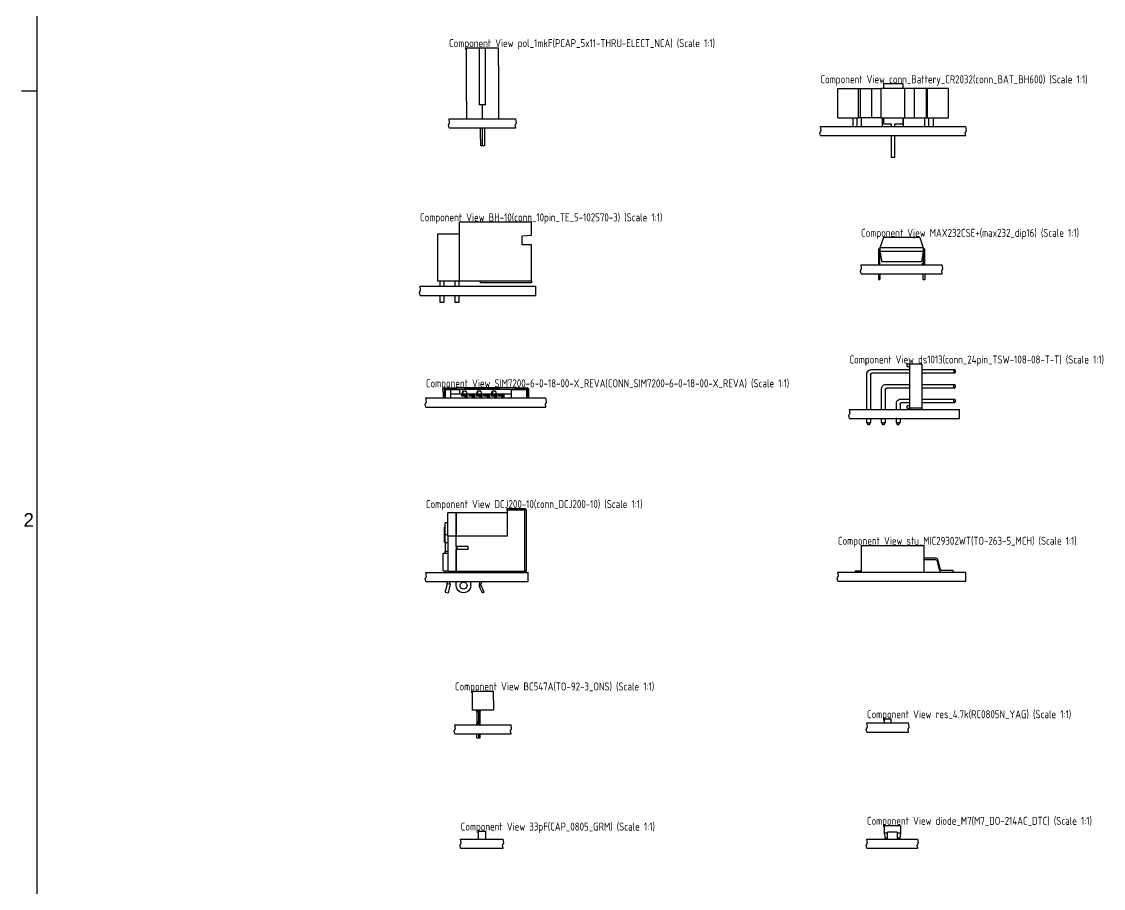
# Model space of a CAD drawing. Header units: inches. Extents: x 0 to 841, y -594 to 0.
# Drawn here: x 0 to 186.4, y -287.3 to -137.9 of the extents above; entities that cross this region are included whole.
import ezdxf

# ---------------------------------------------------------------- set-up
doc = ezdxf.new("R2010")
doc.units = ezdxf.units.IN
doc.header["$MEASUREMENT"] = 0
doc.styles.add('Arial0', font='arial.ttf', dxfattribs={"height": 2.265495})
doc.styles.add('GOST type A0', font='gost.TTF', dxfattribs={"height": 2.116667})

msp = doc.modelspace()

# ---------------------------------------------------------------- linework, layer by layer
at = {"color": 7}
for p, q in [((2.65, -591.35), (2.65, -2.65)), ((76.65, -142.44), (76.78, -142.44)), ((76.65, -142.44), (76.65, -142.44)), ((76.65, -151.61), (76.65, -142.44)), ((76.78, -142.44), (77.07, -142.44)), ((77.07, -142.44), (77.52, -142.44)), ((77.52, -142.44), (78.07, -142.44)), ((78.07, -142.44), (78.72, -142.44)), ((78.72, -142.44), (78.86, -142.44)), ((78.86, -142.42), (79.22, -142.42)), ((78.86, -142.42), (78.86, -152.24)), ((79.22, -142.42), (79.58, -142.42)), ((79.58, -142.42), (79.94, -142.42)), ((79.94, -152.24), (79.94, -142.42)), ((79.94, -142.44), (80.09, -142.44)), ((80.09, -142.44), (80.73, -142.44)), ((80.73, -142.44), (81.29, -142.44)), ((81.29, -142.44), (81.73, -142.44)), ((81.73, -142.44), (82.02, -142.44)), ((82.02, -142.44), (82.15, -142.44)), ((82.15, -142.44), (82.16, -142.44)), ((82.16, -145.51), (82.16, -142.44)), ((82.16, -145.51), (82.16, -154.68)), ((151.82, -148.65), (148.52, -148.65)), ((148.52, -148.65), (148.52, -148.68)), ((148.52, -148.68), (148.52, -148.77)), ((148.52, -148.77), (148.52, -148.9)), ((148.52, -148.9), (148.52, -149.07)), ((148.52, -149.07), (148.52, -149.27)), ((151.82, -148.65), (151.82, -148.68)), ((151.82, -148.68), (151.82, -148.77)), ((151.82, -148.77), (151.82, -148.9)), ((151.82, -148.9), (151.82, -149.07)), ((151.82, -149.07), (151.82, -149.27)), ((0, -149.82), (2.65, -149.82)), ((140.65, -149.42), (141.05, -149.42)), ((140.65, -154.5), (140.65, -149.42)), ((141.05, -149.42), (142.28, -149.42)), ((142.28, -149.42), (144.23, -149.42)), ((144.23, -149.42), (144.34, -149.42)), ((144.23, -154.5), (144.23, -149.42)), ((144.34, -149.42), (144.43, -149.42)), ((144.43, -149.42), (144.5, -149.42)), ((144.5, -149.42), (146.49, -149.42)), ((144.5, -149.42), (144.5, -154.5)), ((146.49, -149.42), (146.76, -149.42)), ((146.49, -154.5), (146.49, -149.42)), ((146.76, -149.42), (147.14, -149.42)), ((147.14, -149.42), (147.62, -149.42)), ((147.62, -149.42), (148.14, -149.42)), ((152.2, -149.42), (148.14, -149.42)), ((148.14, -154.5), (148.14, -149.42)), ((148.52, -149.27), (148.52, -149.42)), ((151.82, -149.27), (151.82, -149.42)), ((152.72, -149.42), (152.2, -149.42)), ((152.2, -154.5), (152.2, -149.42)), ((153.2, -149.42), (152.72, -149.42)), ((153.58, -149.42), (153.2, -149.42)), ((153.85, -149.42), (153.58, -149.42)), ((155.84, -149.42), (153.85, -149.42)), ((153.85, -154.5), (153.85, -149.42)), ((155.91, -149.42), (155.84, -149.42)), ((155.84, -149.42), (155.84, -154.5)), ((156, -149.42), (155.91, -149.42)), ((156.11, -149.42), (156, -149.42)), ((158.06, -149.42), (156.11, -149.42)), ((156.11, -154.5), (156.11, -149.42)), ((159.29, -149.42), (158.06, -149.42)), ((159.7, -149.42), (159.29, -149.42)), ((159.7, -154.5), (159.7, -149.42)), ((76.65, -151.61), (76.65, -154.68)), ((79.22, -152.24), (78.86, -152.24)), ((79.58, -152.24), (79.22, -152.24)), ((79.4, -154.68), (79.4, -152.24)), ((79.94, -152.24), (79.58, -152.24)), ((73.65, -154.68), (85.16, -154.68)), ((73.75, -155.35), (73.65, -154.68)), ((85.26, -155.35), (85.16, -154.68)), ((140.65, -154.5), (140.69, -154.5)), ((140.69, -154.5), (141.27, -154.5)), ((141.27, -154.5), (142.48, -154.5)), ((142.48, -154.5), (144.23, -154.5)), ((143.23, -154.5), (143.23, -156)), ((143.99, -156), (143.99, -154.5)), ((144.34, -154.5), (144.23, -154.5)), ((144.34, -154.5), (144.23, -154.5)), ((144.43, -154.5), (144.34, -154.5)), ((144.5, -154.5), (144.43, -154.5)), ((144.5, -154.5), (144.43, -154.5)), ((146.49, -154.5), (144.5, -154.5)), ((144.75, -156), (144.75, -154.5)), ((146.76, -154.5), (146.49, -154.5)), ((147.14, -154.5), (146.76, -154.5)), ((147.62, -154.5), (147.14, -154.5)), ((148.14, -154.5), (147.62, -154.5)), ((148.14, -154.5), (152.2, -154.5)), ((148.36, -156), (148.36, -154.5)), ((148.52, -154.5), (148.52, -155.51)), ((151.82, -154.5), (151.82, -155.51)), ((151.98, -156), (151.98, -154.5)), ((152.2, -154.5), (152.72, -154.5)), ((152.72, -154.5), (153.2, -154.5)), ((153.2, -154.5), (153.58, -154.5)), ((153.58, -154.5), (153.85, -154.5)), ((153.85, -154.5), (155.84, -154.5)), ((155.59, -154.5), (155.59, -156)), ((155.84, -154.5), (155.91, -154.5)), ((155.91, -154.5), (155.84, -154.5)), ((155.91, -154.5), (156, -154.5)), ((156, -154.5), (156.11, -154.5)), ((156.11, -154.5), (156, -154.5)), ((156.11, -154.5), (157.86, -154.5)), ((156.35, -156), (156.35, -154.5)), ((157.11, -156), (157.11, -154.5)), ((157.86, -154.5), (159.07, -154.5)), ((159.07, -154.5), (159.65, -154.5)), ((159.65, -154.5), (159.7, -154.5)), ((73.55, -155.75), (73.75, -155.35)), ((73.65, -156.25), (73.55, -155.75)), ((73.65, -156.25), (85.16, -156.25)), ((79.05, -158.18), (79.05, -156.25)), ((79.4, -159.35), (79.4, -156.25)), ((79.76, -156.25), (79.76, -159.35)), ((85.06, -155.75), (85.26, -155.35)), ((85.16, -156.25), (85.06, -155.75)), ((137.65, -156), (162.7, -156)), ((137.75, -156.67), (137.65, -156)), ((148.52, -155.51), (149.85, -155.51)), ((149.85, -155.51), (149.85, -156)), ((150.49, -155.51), (151.82, -155.51)), ((150.49, -156), (150.49, -155.51)), ((162.8, -156.67), (162.7, -156)), ((79.05, -158.18), (79.05, -159.35)), ((137.55, -157.07), (137.75, -156.67)), ((137.65, -157.57), (137.55, -157.07)), ((137.65, -157.57), (162.7, -157.57)), ((149.85, -157.57), (149.85, -161.35)), ((150.49, -161.35), (150.49, -157.57)), ((162.6, -157.07), (162.8, -156.67)), ((162.7, -157.57), (162.6, -157.07)), ((79.05, -159.35), (79.05, -159.35)), ((79.06, -159.35), (79.05, -159.35)), ((79.1, -159.35), (79.06, -159.35)), ((79.16, -159.35), (79.1, -159.35)), ((79.23, -159.35), (79.16, -159.35)), ((79.31, -159.35), (79.23, -159.35)), ((79.4, -159.35), (79.31, -159.35)), ((79.49, -159.35), (79.4, -159.35)), ((79.57, -159.35), (79.49, -159.35)), ((79.65, -159.35), (79.57, -159.35)), ((79.7, -159.35), (79.65, -159.35)), ((79.74, -159.35), (79.7, -159.35)), ((79.76, -159.35), (79.74, -159.35)), ((79.76, -159.35), (79.76, -159.35)), ((150.49, -161.35), (149.85, -161.35)), ((75.46, -172.45), (87.88, -172.45)), ((75.46, -182.61), (75.46, -172.45)), ((87.88, -174.73), (87.88, -172.45)), ((71.65, -174.48), (71.65, -182.61)), ((71.65, -174.48), (75.46, -174.48)), ((86.23, -174.82), (87.88, -174.73)), ((86.23, -176.41), (86.23, -174.82)), ((148.51, -175.12), (147.9, -176.88)), ((154.77, -175.12), (148.51, -175.12)), ((153.61, -175.11), (153.62, -175.11)), ((153.61, -175.11), (153.61, -175.12)), ((153.61, -175.11), (153.61, -175.11)), ((153.62, -175.11), (153.63, -175.11)), ((153.63, -175.11), (153.65, -175.11)), ((153.65, -175.11), (153.68, -175.11)), ((153.68, -175.11), (153.72, -175.11)), ((153.72, -175.11), (153.77, -175.11)), ((153.77, -175.11), (153.81, -175.11)), ((153.81, -175.11), (153.86, -175.11)), ((153.86, -175.11), (153.9, -175.11)), ((153.9, -175.11), (153.94, -175.11)), ((153.94, -175.11), (153.97, -175.11)), ((153.97, -175.11), (153.98, -175.11)), ((153.98, -175.11), (153.99, -175.11)), ((153.99, -175.12), (153.99, -175.11)), ((154.77, -175.12), (155.38, -176.88)), ((87.88, -176.41), (86.23, -176.41)), ((87.88, -182.61), (87.88, -176.41)), ((147.9, -176.88), (147.9, -177.54)), ((155.38, -176.88), (147.9, -176.88)), ((155.38, -176.88), (155.38, -177.54)), ((147.65, -177.08), (147.9, -177.08)), ((147.65, -177.08), (147.65, -179.81)), ((147.9, -177.34), (147.9, -177.34)), ((147.9, -179.81), (147.9, -177.34)), ((147.9, -177.54), (148.21, -179.31)), ((155.38, -177.54), (147.9, -177.54)), ((155.38, -177.54), (155.08, -179.31)), ((155.38, -177.08), (155.64, -177.08)), ((155.38, -177.34), (155.38, -177.34)), ((155.38, -177.34), (155.38, -179.81)), ((155.64, -179.81), (155.64, -177.08)), ((144.55, -180.89), (144.75, -180.49)), ((144.65, -179.81), (158.64, -179.81)), ((144.75, -180.49), (144.65, -179.81)), ((155.08, -179.31), (148.21, -179.31)), ((155.26, -179.56), (155.38, -179.56)), ((155.26, -179.81), (155.26, -179.56)), ((158.54, -180.89), (158.74, -180.49)), ((158.74, -180.49), (158.64, -179.81)), ((71.65, -182.61), (75.46, -182.61)), ((72.14, -183.53), (72.14, -182.61)), ((72.78, -182.61), (72.78, -183.53)), ((74.68, -183.53), (74.68, -182.61)), ((75.32, -182.61), (75.32, -183.53)), ((75.46, -182.61), (87.88, -182.61)), ((78.99, -182.61), (78.99, -182.93)), ((87.88, -182.61), (87.88, -182.93)), ((144.65, -181.39), (144.55, -180.89)), ((144.65, -181.39), (158.64, -181.39)), ((147.65, -181.39), (147.65, -182.35)), ((147.65, -182.35), (147.9, -182.35)), ((147.9, -181.39), (147.9, -182.35)), ((155.38, -182.35), (155.38, -181.39)), ((155.38, -182.35), (155.64, -182.35)), ((155.64, -181.39), (155.64, -182.35)), ((158.64, -181.39), (158.54, -180.89)), ((68.55, -184.6), (68.75, -184.2)), ((68.65, -183.53), (88.6, -183.53)), ((68.75, -184.2), (68.65, -183.53)), ((87.88, -182.93), (78.99, -182.93)), ((88.6, -185.1), (88.6, -183.53)), ((68.65, -185.1), (68.55, -184.6)), ((68.65, -185.1), (88.6, -185.1)), ((72.14, -186.35), (72.14, -185.1)), ((72.78, -186.35), (72.14, -186.35)), ((72.78, -185.1), (72.78, -186.35)), ((74.68, -186.35), (74.68, -185.1)), ((75.32, -186.35), (74.68, -186.35)), ((75.32, -185.1), (75.32, -186.35)), ((153.08, -196.94), (152.57, -196.94)), ((152.57, -197.37), (152.57, -196.94)), ((152.57, -197.37), (153.08, -197.37)), ((155.11, -196.94), (153.08, -196.94)), ((153.08, -204.56), (153.08, -196.94)), ((155.11, -196.94), (155.11, -204.56)), ((145.65, -198.65), (145.67, -198.46)), ((145.65, -204.75), (145.65, -198.65)), ((145.67, -198.46), (145.75, -198.27)), ((145.75, -198.27), (145.87, -198.12)), ((145.87, -198.12), (146.03, -197.99)), ((146.03, -197.99), (146.21, -197.92)), ((146.21, -197.92), (146.41, -197.89)), ((146.28, -198.78), (146.29, -198.72)), ((146.28, -198.78), (146.28, -204.75)), ((146.29, -198.72), (146.31, -198.65)), ((146.31, -198.65), (146.36, -198.6)), ((146.36, -198.6), (146.41, -198.56)), ((146.41, -197.89), (153.08, -197.89)), ((146.41, -198.56), (146.47, -198.54)), ((146.47, -198.54), (146.53, -198.53)), ((153.08, -198.53), (146.53, -198.53)), ((155.11, -197.89), (160.64, -197.89)), ((160.64, -198.53), (155.11, -198.53)), ((160.95, -198.07), (160.64, -197.89)), ((160.64, -197.89), (160.64, -198.53)), ((160.64, -198.53), (160.95, -198.35)), ((160.95, -198.35), (160.95, -198.07)), ((72.65, -201.23), (72.68, -201.17)), ((72.65, -201.29), (72.65, -201.23)), ((72.65, -201.79), (72.65, -201.29)), ((72.68, -201.17), (72.72, -201.12)), ((72.72, -201.12), (72.77, -201.08)), ((72.77, -201.08), (72.83, -201.05)), ((72.83, -201.05), (72.9, -201.04)), ((72.86, -201.26), (72.85, -201.27)), ((72.85, -201.27), (72.85, -201.28)), ((72.85, -201.28), (72.85, -201.29)), ((72.85, -201.29), (72.85, -201.79)), ((72.87, -201.25), (72.86, -201.26)), ((72.88, -201.24), (72.87, -201.25)), ((72.9, -201.24), (72.88, -201.24)), ((72.9, -201.04), (74.85, -201.04)), ((72.9, -201.24), (74.85, -201.24)), ((73.12, -201.29), (72.97, -201.44)), ((73.12, -201.29), (73.92, -201.29)), ((73.92, -201.29), (73.92, -202.78)), ((73.92, -201.29), (75.47, -201.29)), ((76.23, -201.04), (74.85, -201.04)), ((74.85, -201.04), (74.85, -201.24)), ((74.85, -201.24), (77.63, -201.24)), ((75.47, -201.29), (75.47, -202.09)), ((76.23, -201.04), (82.36, -201.04)), ((76.23, -201.04), (82.36, -201.04)), ((77.61, -201.04), (76.23, -201.04)), ((79.86, -201.04), (77.61, -201.04)), ((77.63, -201.24), (80.13, -201.24)), ((77.63, -201.24), (82.38, -201.24)), ((82.36, -201.04), (79.86, -201.04)), ((80.13, -201.24), (82.38, -201.24)), ((85.15, -201.04), (82.36, -201.04)), ((82.38, -201.24), (83.76, -201.24)), ((83.76, -201.24), (85.15, -201.24)), ((84.42, -202.78), (84.42, -201.29)), ((84.42, -201.29), (86.87, -201.29)), ((85.15, -201.04), (87.1, -201.04)), ((85.15, -201.24), (85.15, -201.04)), ((85.15, -201.24), (87.1, -201.24)), ((86.87, -201.29), (87.02, -201.44)), ((87.1, -201.04), (87.16, -201.05)), ((87.1, -201.24), (87.11, -201.24)), ((87.11, -201.24), (87.12, -201.25)), ((87.12, -201.25), (87.13, -201.26)), ((87.13, -201.26), (87.14, -201.27)), ((87.14, -201.27), (87.14, -201.28)), ((87.14, -201.28), (87.15, -201.29)), ((87.15, -201.79), (87.15, -201.29)), ((87.16, -201.05), (87.22, -201.08)), ((87.22, -201.08), (87.27, -201.12)), ((87.27, -201.12), (87.31, -201.17)), ((87.31, -201.17), (87.34, -201.23)), ((87.34, -201.23), (87.35, -201.29)), ((87.35, -201.29), (87.35, -201.79)), ((148.19, -201.19), (148.21, -201)), ((148.19, -204.75), (148.19, -201.19)), ((148.21, -201), (148.29, -200.81)), ((148.29, -200.81), (148.41, -200.66)), ((148.41, -200.66), (148.57, -200.53)), ((148.57, -200.53), (148.75, -200.46)), ((148.75, -200.46), (148.95, -200.43)), ((148.82, -201.32), (148.83, -201.26)), ((148.83, -201.26), (148.85, -201.19)), ((148.85, -201.19), (148.9, -201.14)), ((148.9, -201.14), (148.95, -201.1)), ((148.95, -200.43), (153.08, -200.43)), ((148.95, -201.1), (149.01, -201.08)), ((149.01, -201.08), (149.07, -201.07)), ((153.08, -201.07), (149.07, -201.07)), ((155.11, -200.43), (160.64, -200.43)), ((160.64, -201.07), (155.11, -201.07)), ((160.95, -200.61), (160.64, -200.43)), ((160.64, -201.07), (160.64, -200.43)), ((160.64, -201.07), (160.95, -200.89)), ((160.95, -200.89), (160.95, -200.61)), ((69.65, -202.78), (90.35, -202.78)), ((69.75, -203.45), (69.65, -202.78)), ((72.65, -201.79), (72.65, -201.92)), ((72.85, -201.79), (72.65, -201.79)), ((72.65, -201.92), (72.65, -202.04)), ((72.65, -202.04), (72.65, -202.15)), ((72.65, -202.04), (72.65, -202.69)), ((72.65, -202.15), (72.65, -202.23)), ((72.65, -202.23), (72.65, -202.28)), ((72.65, -202.28), (72.65, -202.29)), ((72.65, -202.29), (72.85, -202.29)), ((72.65, -202.69), (72.66, -202.69)), ((72.66, -202.69), (72.68, -202.69)), ((72.66, -202.69), (72.66, -202.69)), ((72.66, -202.78), (72.66, -202.69)), ((72.68, -202.69), (72.73, -202.69)), ((72.73, -202.69), (72.73, -202.29)), ((72.73, -202.69), (72.97, -202.69)), ((72.85, -201.55), (72.85, -201.52)), ((72.86, -201.56), (72.85, -201.52)), ((72.85, -201.79), (72.85, -201.92)), ((72.85, -201.92), (72.85, -202.04)), ((72.85, -201.93), (72.86, -201.93)), ((72.85, -201.93), (72.85, -201.93)), ((72.85, -201.93), (72.85, -201.93)), ((72.85, -201.98), (72.85, -201.97)), ((72.87, -201.98), (72.85, -201.98)), ((72.85, -202.01), (72.97, -202.03)), ((72.85, -202.04), (72.85, -202.15)), ((72.85, -202.15), (72.85, -202.23)), ((72.85, -202.23), (72.85, -202.28)), ((72.85, -202.28), (72.85, -202.29)), ((72.86, -201.56), (72.86, -201.56)), ((72.86, -201.56), (72.86, -201.56)), ((72.86, -201.57), (72.86, -201.56)), ((72.86, -201.57), (72.87, -201.58)), ((72.86, -201.93), (72.87, -201.93)), ((72.86, -201.93), (72.86, -201.93)), ((72.87, -201.58), (72.87, -201.58)), ((72.87, -201.58), (72.87, -201.58)), ((72.87, -201.58), (72.87, -201.58)), ((72.88, -201.59), (72.87, -201.58)), ((72.87, -201.93), (72.89, -201.93)), ((72.87, -201.93), (72.87, -201.93)), ((72.9, -201.99), (72.87, -201.98)), ((72.88, -201.59), (72.88, -201.59)), ((72.89, -201.6), (72.88, -201.59)), ((72.89, -201.6), (72.89, -201.6)), ((72.9, -201.61), (72.89, -201.6)), ((72.89, -201.93), (72.9, -201.93)), ((72.89, -201.93), (72.89, -201.93)), ((72.9, -201.61), (72.9, -201.61)), ((72.9, -201.61), (72.9, -201.61)), ((72.91, -201.61), (72.9, -201.61)), ((72.9, -201.93), (72.92, -201.94)), ((72.9, -201.93), (72.9, -201.93)), ((72.97, -202), (72.9, -201.99)), ((72.92, -201.61), (72.91, -201.61)), ((72.92, -201.62), (72.92, -201.61)), ((72.92, -201.62), (72.94, -201.62)), ((72.92, -201.94), (72.94, -201.94)), ((72.92, -201.94), (72.92, -201.94)), ((72.94, -201.62), (72.95, -201.62)), ((72.94, -201.62), (72.94, -201.62)), ((72.94, -201.94), (72.95, -201.94)), ((72.95, -201.62), (72.95, -201.63)), ((72.95, -201.62), (72.97, -201.62)), ((72.95, -201.63), (72.95, -201.65)), ((72.95, -201.65), (72.95, -201.7)), ((72.95, -201.7), (72.95, -201.77)), ((72.95, -201.77), (72.95, -201.85)), ((72.95, -201.85), (72.95, -201.94)), ((72.95, -201.94), (72.95, -201.95)), ((72.95, -201.94), (72.95, -201.95)), ((72.95, -201.95), (72.95, -201.96)), ((72.95, -201.96), (72.95, -201.97)), ((72.95, -201.96), (72.95, -201.97)), ((72.95, -201.97), (72.95, -201.99)), ((72.95, -201.97), (72.97, -201.97)), ((72.97, -201.44), (72.97, -202.78)), ((73.92, -202.09), (84.42, -202.09)), ((75.79, -202.24), (75.79, -202.39)), ((75.79, -202.24), (76.24, -202.24)), ((75.79, -202.39), (76.24, -202.39)), ((75.98, -201.6), (75.85, -202.09)), ((75.98, -201.59), (75.98, -201.6)), ((76.1, -201.59), (75.98, -201.59)), ((76.1, -201.6), (75.98, -201.6)), ((76.09, -201.62), (75.98, -202.09)), ((76.1, -201.6), (76.09, -201.62)), ((76.59, -201.62), (76.09, -201.62)), ((76.1, -201.59), (76.1, -201.6)), ((76.42, -201.59), (76.1, -201.59)), ((76.24, -202.24), (76.28, -202.24)), ((76.24, -202.39), (76.24, -202.24)), ((76.24, -202.39), (76.28, -202.39)), ((76.28, -202.24), (76.32, -202.24)), ((76.28, -202.39), (76.32, -202.39)), ((76.32, -202.24), (76.35, -202.24)), ((76.32, -202.39), (76.35, -202.39)), ((76.35, -202.24), (76.37, -202.24)), ((76.35, -202.39), (76.37, -202.39)), ((76.37, -202.24), (76.39, -202.24)), ((76.37, -202.39), (76.39, -202.39)), ((76.39, -202.24), (76.39, -202.25)), ((76.39, -202.24), (76.74, -202.24)), ((76.39, -202.24), (76.39, -202.24)), ((76.39, -202.25), (76.39, -202.26)), ((76.39, -202.25), (76.39, -202.36)), ((76.39, -202.26), (76.39, -202.27)), ((76.39, -202.27), (76.39, -202.3)), ((76.39, -202.3), (76.39, -202.32)), ((76.39, -202.32), (76.39, -202.36)), ((76.39, -202.36), (76.39, -202.61)), ((76.39, -202.36), (76.74, -202.36)), ((76.39, -202.39), (76.39, -202.39)), ((76.39, -202.61), (76.39, -202.62)), ((76.74, -202.61), (76.39, -202.61)), ((76.39, -202.62), (76.39, -202.63)), ((76.39, -202.63), (76.39, -202.64)), ((76.39, -202.64), (76.74, -202.64)), ((76.39, -202.64), (76.39, -202.64)), ((76.39, -202.64), (76.39, -202.64)), ((76.39, -202.64), (76.39, -202.64)), ((76.39, -202.64), (76.39, -202.78)), ((76.42, -201.59), (76.58, -201.59)), ((76.58, -201.59), (76.59, -201.6)), ((76.58, -201.59), (76.58, -201.59)), ((76.59, -201.6), (76.59, -201.62)), ((76.59, -201.62), (76.7, -202.09)), ((76.74, -202.24), (76.74, -202.25)), ((76.74, -202.25), (76.74, -202.27)), ((76.74, -202.27), (76.74, -202.31)), ((76.74, -202.31), (76.74, -202.36)), ((76.74, -202.36), (76.74, -202.61)), ((76.74, -202.61), (76.74, -202.63)), ((76.74, -202.63), (76.74, -202.64)), ((76.74, -202.64), (76.74, -202.78)), ((76.74, -202.64), (76.74, -202.64)), ((76.74, -202.64), (76.74, -202.64)), ((77.06, -202.24), (77.06, -202.39)), ((77.06, -202.24), (77.51, -202.24)), ((77.06, -202.39), (77.51, -202.39)), ((77.51, -202.24), (77.55, -202.24)), ((77.51, -202.39), (77.51, -202.24)), ((77.51, -202.39), (77.55, -202.39)), ((77.55, -202.24), (77.59, -202.24)), ((77.55, -202.39), (77.59, -202.39)), ((77.59, -202.24), (77.62, -202.24)), ((77.59, -202.39), (77.62, -202.39)), ((77.62, -202.24), (77.64, -202.24)), ((77.62, -202.39), (77.64, -202.39)), ((77.64, -202.24), (77.66, -202.24)), ((77.64, -202.39), (77.66, -202.39)), ((77.66, -202.24), (78.01, -202.24)), ((77.66, -202.24), (77.66, -202.25)), ((77.66, -202.24), (77.66, -202.24)), ((77.66, -202.25), (77.66, -202.26)), ((77.66, -202.36), (77.66, -202.25)), ((77.66, -202.26), (77.66, -202.27)), ((77.66, -202.27), (77.66, -202.3)), ((77.66, -202.3), (77.66, -202.32)), ((77.66, -202.32), (77.66, -202.36)), ((77.66, -202.36), (77.66, -202.61)), ((77.66, -202.36), (78.01, -202.36)), ((77.66, -202.39), (77.66, -202.39)), ((77.66, -202.61), (77.66, -202.62)), ((78.01, -202.61), (77.66, -202.61)), ((77.66, -202.62), (77.66, -202.63)), ((77.66, -202.63), (77.66, -202.64)), ((77.66, -202.64), (78.01, -202.64)), ((77.66, -202.64), (77.66, -202.64)), ((77.66, -202.64), (77.66, -202.64)), ((77.66, -202.64), (77.66, -202.64)), ((77.66, -202.64), (77.66, -202.78)), ((78.01, -202.24), (78.01, -202.25)), ((78.01, -202.25), (78.01, -202.27)), ((78.01, -202.27), (78.01, -202.31)), ((78.01, -202.31), (78.01, -202.36)), ((78.01, -202.36), (78.01, -202.61)), ((78.01, -202.61), (78.01, -202.63)), ((78.01, -202.63), (78.01, -202.64)), ((78.01, -202.64), (78.01, -202.78)), ((78.01, -202.64), (78.01, -202.64)), ((78.01, -202.64), (78.01, -202.64)), ((78.33, -202.24), (78.33, -202.39)), ((78.33, -202.24), (78.78, -202.24)), ((78.33, -202.39), (78.78, -202.39)), ((78.52, -201.6), (78.39, -202.09)), ((78.52, -201.59), (78.52, -201.6)), ((78.64, -201.59), (78.52, -201.59)), ((78.64, -201.6), (78.52, -201.6)), ((78.63, -201.62), (78.52, -202.09)), ((78.64, -201.6), (78.63, -201.62)), ((79.13, -201.62), (78.63, -201.62)), ((78.64, -201.59), (78.64, -201.6)), ((78.96, -201.59), (78.64, -201.59)), ((78.78, -202.24), (78.82, -202.24)), ((78.78, -202.39), (78.78, -202.24)), ((78.78, -202.39), (78.82, -202.39)), ((78.82, -202.24), (78.86, -202.24)), ((78.82, -202.39), (78.86, -202.39)), ((78.86, -202.24), (78.89, -202.24)), ((78.86, -202.39), (78.89, -202.39)), ((78.89, -202.24), (78.91, -202.24)), ((78.89, -202.39), (78.91, -202.39)), ((78.91, -202.24), (78.93, -202.24)), ((78.91, -202.39), (78.93, -202.39)), ((78.93, -202.24), (78.93, -202.25)), ((78.93, -202.24), (79.28, -202.24)), ((78.93, -202.24), (78.93, -202.24)), ((78.93, -202.25), (78.93, -202.26)), ((78.93, -202.25), (78.93, -202.36)), ((78.93, -202.26), (78.93, -202.27)), ((78.93, -202.27), (78.93, -202.3)), ((78.93, -202.3), (78.93, -202.32)), ((78.93, -202.32), (78.93, -202.36)), ((78.93, -202.36), (78.93, -202.61)), ((78.93, -202.36), (79.28, -202.36)), ((78.93, -202.39), (78.93, -202.39)), ((78.93, -202.61), (78.93, -202.62)), ((79.28, -202.61), (78.93, -202.61)), ((78.93, -202.62), (78.93, -202.63)), ((78.93, -202.63), (78.93, -202.64)), ((78.93, -202.64), (79.28, -202.64)), ((78.93, -202.64), (78.93, -202.64)), ((78.93, -202.64), (78.93, -202.64)), ((78.93, -202.64), (78.93, -202.64)), ((78.93, -202.64), (78.93, -202.78)), ((78.96, -201.59), (79.12, -201.59)), ((79.12, -201.59), (79.13, -201.6)), ((79.12, -201.59), (79.12, -201.59)), ((79.13, -201.6), (79.13, -201.62)), ((79.13, -201.62), (79.24, -202.09)), ((79.28, -202.24), (79.28, -202.25)), ((79.28, -202.25), (79.28, -202.27)), ((79.28, -202.27), (79.28, -202.31)), ((79.28, -202.31), (79.28, -202.36)), ((79.28, -202.36), (79.28, -202.61)), ((79.28, -202.61), (79.28, -202.63)), ((79.28, -202.63), (79.28, -202.64)), ((79.28, -202.64), (79.28, -202.78)), ((79.28, -202.64), (79.28, -202.64)), ((79.28, -202.64), (79.28, -202.64)), ((79.6, -202.24), (79.6, -202.39)), ((79.6, -202.24), (80.05, -202.24)), ((79.6, -202.39), (80.05, -202.39)), ((80.05, -202.24), (80.09, -202.24)), ((80.05, -202.39), (80.05, -202.24)), ((80.05, -202.39), (80.09, -202.39)), ((80.09, -202.24), (80.13, -202.24)), ((80.09, -202.39), (80.13, -202.39)), ((80.13, -202.24), (80.16, -202.24)), ((80.13, -202.39), (80.16, -202.39)), ((80.16, -202.24), (80.18, -202.24)), ((80.16, -202.39), (80.18, -202.39)), ((80.18, -202.24), (80.2, -202.24)), ((80.18, -202.39), (80.2, -202.39)), ((80.2, -202.24), (80.55, -202.24)), ((80.2, -202.24), (80.2, -202.25)), ((80.2, -202.24), (80.2, -202.24)), ((80.2, -202.25), (80.2, -202.26)), ((80.2, -202.36), (80.2, -202.25)), ((80.2, -202.26), (80.2, -202.27)), ((80.2, -202.27), (80.2, -202.3)), ((80.2, -202.3), (80.2, -202.32)), ((80.2, -202.32), (80.2, -202.36)), ((80.2, -202.36), (80.2, -202.61)), ((80.2, -202.36), (80.55, -202.36)), ((80.2, -202.39), (80.2, -202.39)), ((80.2, -202.61), (80.2, -202.62)), ((80.55, -202.61), (80.2, -202.61)), ((80.2, -202.62), (80.2, -202.63)), ((80.2, -202.63), (80.2, -202.64)), ((80.2, -202.64), (80.55, -202.64)), ((80.2, -202.64), (80.2, -202.64)), ((80.2, -202.64), (80.2, -202.64)), ((80.2, -202.64), (80.2, -202.64)), ((80.2, -202.64), (80.2, -202.78)), ((80.55, -202.24), (80.55, -202.25)), ((80.55, -202.25), (80.55, -202.27)), ((80.55, -202.27), (80.55, -202.31)), ((80.55, -202.31), (80.55, -202.36)), ((80.55, -202.36), (80.55, -202.61)), ((80.55, -202.61), (80.55, -202.63)), ((80.55, -202.63), (80.55, -202.64)), ((80.55, -202.64), (80.55, -202.78)), ((80.55, -202.64), (80.55, -202.64)), ((80.55, -202.64), (80.55, -202.64)), ((80.87, -202.24), (80.87, -202.39)), ((80.87, -202.24), (81.32, -202.24)), ((80.87, -202.39), (81.32, -202.39)), ((81.06, -201.6), (80.93, -202.09)), ((81.06, -201.59), (81.06, -201.6)), ((81.18, -201.59), (81.06, -201.59)), ((81.18, -201.6), (81.06, -201.6)), ((81.17, -201.62), (81.06, -202.09)), ((81.18, -201.6), (81.17, -201.62)), ((81.67, -201.62), (81.17, -201.62)), ((81.18, -201.59), (81.18, -201.6)), ((81.5, -201.59), (81.18, -201.59)), ((81.32, -202.24), (81.36, -202.24)), ((81.32, -202.39), (81.32, -202.24)), ((81.32, -202.39), (81.36, -202.39)), ((81.36, -202.24), (81.4, -202.24)), ((81.36, -202.39), (81.4, -202.39)), ((81.4, -202.24), (81.43, -202.24)), ((81.4, -202.39), (81.43, -202.39)), ((81.43, -202.24), (81.45, -202.24)), ((81.43, -202.39), (81.45, -202.39)), ((81.45, -202.24), (81.47, -202.24)), ((81.45, -202.39), (81.47, -202.39)), ((81.47, -202.24), (81.47, -202.25)), ((81.47, -202.24), (81.82, -202.24)), ((81.47, -202.24), (81.47, -202.24)), ((81.47, -202.25), (81.47, -202.26)), ((81.47, -202.25), (81.47, -202.36)), ((81.47, -202.26), (81.47, -202.27)), ((81.47, -202.27), (81.47, -202.3)), ((81.47, -202.3), (81.47, -202.32)), ((81.47, -202.32), (81.47, -202.36)), ((81.47, -202.36), (81.47, -202.61)), ((81.47, -202.36), (81.82, -202.36)), ((81.47, -202.39), (81.47, -202.39)), ((81.47, -202.61), (81.47, -202.62)), ((81.82, -202.61), (81.47, -202.61)), ((81.47, -202.62), (81.47, -202.63)), ((81.47, -202.63), (81.47, -202.64)), ((81.47, -202.64), (81.82, -202.64)), ((81.47, -202.64), (81.47, -202.64)), ((81.47, -202.64), (81.47, -202.64)), ((81.47, -202.64), (81.47, -202.64)), ((81.47, -202.64), (81.47, -202.78)), ((81.5, -201.59), (81.66, -201.59)), ((81.66, -201.59), (81.67, -201.6)), ((81.66, -201.59), (81.66, -201.59)), ((81.67, -201.6), (81.67, -201.62)), ((81.67, -201.62), (81.78, -202.09)), ((81.82, -202.24), (81.82, -202.25)), ((81.82, -202.25), (81.82, -202.27)), ((81.82, -202.27), (81.82, -202.31)), ((81.82, -202.31), (81.82, -202.36)), ((81.82, -202.36), (81.82, -202.61)), ((81.82, -202.61), (81.82, -202.63)), ((81.82, -202.63), (81.82, -202.64)), ((81.82, -202.64), (81.82, -202.78)), ((81.82, -202.64), (81.82, -202.64)), ((81.82, -202.64), (81.82, -202.64)), ((82.14, -202.24), (82.14, -202.39)), ((82.14, -202.24), (82.59, -202.24)), ((82.14, -202.39), (82.59, -202.39)), ((82.59, -202.24), (82.63, -202.24)), ((82.59, -202.39), (82.59, -202.24)), ((82.59, -202.39), (82.63, -202.39)), ((82.63, -202.24), (82.67, -202.24)), ((82.63, -202.39), (82.67, -202.39)), ((82.67, -202.24), (82.7, -202.24)), ((82.67, -202.39), (82.7, -202.39)), ((82.7, -202.24), (82.72, -202.24)), ((82.7, -202.39), (82.72, -202.39)), ((82.72, -202.24), (82.74, -202.24)), ((82.72, -202.39), (82.74, -202.39)), ((82.74, -202.24), (83.09, -202.24)), ((82.74, -202.24), (82.74, -202.25)), ((82.74, -202.24), (82.74, -202.24)), ((82.74, -202.25), (82.74, -202.26)), ((82.74, -202.36), (82.74, -202.25)), ((82.74, -202.26), (82.74, -202.27)), ((82.74, -202.27), (82.74, -202.3)), ((82.74, -202.3), (82.74, -202.32)), ((82.74, -202.32), (82.74, -202.36)), ((82.74, -202.36), (82.74, -202.61)), ((82.74, -202.36), (83.09, -202.36)), ((82.74, -202.39), (82.74, -202.39)), ((82.74, -202.61), (82.74, -202.62)), ((83.09, -202.61), (82.74, -202.61)), ((82.74, -202.62), (82.74, -202.63)), ((82.74, -202.63), (82.74, -202.64)), ((82.74, -202.64), (83.09, -202.64)), ((82.74, -202.64), (82.74, -202.64)), ((82.74, -202.64), (82.74, -202.64)), ((82.74, -202.64), (82.74, -202.64)), ((82.74, -202.64), (82.74, -202.78)), ((83.09, -202.24), (83.09, -202.25)), ((83.09, -202.25), (83.09, -202.27)), ((83.09, -202.27), (83.09, -202.31)), ((83.09, -202.31), (83.09, -202.36)), ((83.09, -202.36), (83.09, -202.61)), ((83.09, -202.61), (83.09, -202.63)), ((83.09, -202.63), (83.09, -202.64)), ((83.09, -202.64), (83.09, -202.78)), ((83.09, -202.64), (83.09, -202.64)), ((83.09, -202.64), (83.09, -202.64)), ((87.02, -201.44), (87.02, -202.78)), ((87.05, -201.62), (87.02, -201.62)), ((87.09, -201.99), (87.02, -202)), ((87.02, -202.03), (87.15, -202.01)), ((87.02, -202.69), (87.26, -202.69)), ((87.05, -201.62), (87.05, -201.62)), ((87.05, -201.62), (87.05, -201.62)), ((87.05, -201.62), (87.05, -201.62)), ((87.05, -201.62), (87.07, -201.62)), ((87.05, -201.64), (87.05, -201.62)), ((87.05, -201.62), (87.06, -201.62)), ((87.05, -201.68), (87.05, -201.64)), ((87.05, -201.74), (87.05, -201.68)), ((87.05, -201.81), (87.05, -201.74)), ((87.05, -201.9), (87.05, -201.81)), ((87.05, -201.98), (87.05, -201.9)), ((87.05, -201.99), (87.05, -201.98)), ((87.07, -201.61), (87.06, -201.62)), ((87.07, -201.62), (87.09, -201.61)), ((87.09, -201.61), (87.07, -201.61)), ((87.07, -201.62), (87.07, -201.62)), ((87.09, -201.61), (87.11, -201.6)), ((87.11, -201.6), (87.09, -201.61)), ((87.09, -201.61), (87.09, -201.61)), ((87.09, -201.61), (87.09, -201.61)), ((87.12, -201.98), (87.09, -201.99)), ((87.11, -201.6), (87.13, -201.58)), ((87.12, -201.58), (87.11, -201.59)), ((87.11, -201.59), (87.11, -201.6)), ((87.11, -201.6), (87.11, -201.6)), ((87.13, -201.58), (87.12, -201.58)), ((87.14, -201.98), (87.12, -201.98)), ((87.13, -201.58), (87.14, -201.56)), ((87.14, -201.56), (87.13, -201.56)), ((87.13, -201.56), (87.13, -201.58)), ((87.13, -201.58), (87.13, -201.58)), ((87.14, -201.53), (87.15, -201.53)), ((87.14, -201.54), (87.15, -201.53)), ((87.14, -201.56), (87.14, -201.54)), ((87.14, -201.54), (87.14, -201.56)), ((87.14, -201.56), (87.14, -201.56)), ((87.15, -201.97), (87.14, -201.98)), ((87.15, -201.53), (87.15, -201.52)), ((87.15, -201.53), (87.15, -201.52)), ((87.15, -201.53), (87.15, -201.53)), ((87.15, -201.79), (87.15, -201.92)), ((87.35, -201.79), (87.15, -201.79)), ((87.15, -201.92), (87.15, -202.04)), ((87.15, -202.04), (87.15, -202.15)), ((87.15, -202.15), (87.15, -202.23)), ((87.15, -202.23), (87.15, -202.28)), ((87.15, -202.28), (87.15, -202.29)), ((87.15, -202.29), (87.35, -202.29)), ((87.26, -202.69), (87.26, -202.29)), ((87.26, -202.69), (87.31, -202.69)), ((87.31, -202.69), (87.34, -202.69)), ((87.32, -202.69), (87.34, -202.69)), ((87.32, -202.69), (87.32, -202.78)), ((87.34, -202.69), (87.35, -202.69)), ((87.35, -201.79), (87.35, -201.92)), ((87.35, -201.92), (87.35, -202.04)), ((87.35, -202.04), (87.35, -202.15)), ((87.35, -202.04), (87.35, -202.69)), ((87.35, -202.15), (87.35, -202.23)), ((87.35, -202.23), (87.35, -202.28)), ((87.35, -202.28), (87.35, -202.29)), ((90.45, -203.45), (90.35, -202.78)), ((148.82, -201.32), (148.82, -204.75)), ((150.95, -203.2), (151.11, -203.07)), ((151.11, -203.07), (151.29, -203)), ((151.29, -203), (151.49, -202.97)), ((151.49, -202.97), (153.08, -202.97)), ((155.11, -202.97), (160.64, -202.97)), ((160.95, -203.15), (160.64, -202.97)), ((160.64, -203.61), (160.64, -202.97)), ((160.95, -203.43), (160.95, -203.15)), ((69.55, -203.85), (69.75, -203.45)), ((69.65, -204.35), (69.55, -203.85)), ((69.65, -204.35), (90.35, -204.35)), ((90.25, -203.85), (90.45, -203.45)), ((90.35, -204.35), (90.25, -203.85)), ((142.65, -204.75), (161.61, -204.75)), ((142.75, -205.42), (142.65, -204.75)), ((150.73, -203.73), (150.75, -203.54)), ((150.73, -204.75), (150.73, -203.73)), ((150.75, -203.54), (150.83, -203.35)), ((150.83, -203.35), (150.95, -203.2)), ((151.36, -203.86), (151.37, -203.8)), ((151.36, -203.86), (151.36, -204.75)), ((151.37, -203.8), (151.39, -203.73)), ((151.39, -203.73), (151.44, -203.68)), ((151.44, -203.68), (151.49, -203.64)), ((151.49, -203.64), (151.55, -203.62)), ((151.55, -203.62), (151.61, -203.61)), ((153.08, -203.61), (151.61, -203.61)), ((152.57, -204.56), (152.57, -204.13)), ((153.08, -204.13), (152.57, -204.13)), ((152.57, -204.56), (153.08, -204.56)), ((153.08, -204.56), (153.08, -204.75)), ((155.11, -204.56), (153.08, -204.56)), ((160.64, -203.61), (155.11, -203.61)), ((155.11, -204.56), (155.11, -204.75)), ((160.64, -203.61), (160.95, -203.43)), ((161.61, -206.32), (161.61, -204.75)), ((142.55, -205.82), (142.75, -205.42)), ((142.65, -206.32), (142.55, -205.82)), ((142.65, -206.32), (161.61, -206.32)), ((145.65, -207.05), (145.65, -206.32)), ((146.29, -206.32), (146.28, -206.33)), ((146.28, -206.32), (146.28, -207.05)), ((148.19, -207.05), (148.19, -206.32)), ((148.82, -206.32), (148.82, -207.05)), ((150.73, -206.33), (150.72, -206.32)), ((150.73, -207.05), (150.73, -206.32)), ((151.36, -206.32), (151.36, -207.05)), ((145.65, -207.06), (145.65, -207.05)), ((145.65, -207.06), (145.82, -207.35)), ((146.27, -207.06), (145.65, -207.06)), ((145.82, -207.35), (146.1, -207.35)), ((146.1, -207.35), (146.27, -207.06)), ((146.28, -207.05), (146.27, -207.06)), ((148.19, -207.06), (148.19, -207.05)), ((148.19, -207.06), (148.36, -207.35)), ((148.81, -207.06), (148.19, -207.06)), ((148.36, -207.35), (148.64, -207.35)), ((148.64, -207.35), (148.81, -207.06)), ((148.82, -207.05), (148.81, -207.06)), ((150.73, -207.06), (150.73, -207.05)), ((150.73, -207.06), (150.9, -207.35)), ((151.35, -207.06), (150.73, -207.06)), ((150.9, -207.35), (151.18, -207.35)), ((151.18, -207.35), (151.35, -207.06)), ((151.36, -207.05), (151.35, -207.06)), ((73.45, -222.73), (73.45, -222.59)), ((74.9, -222.59), (73.45, -222.59)), ((73.45, -223.13), (73.45, -222.73)), ((73.45, -223.77), (73.45, -223.13)), ((74.9, -222.59), (74.9, -222.73)), ((74.9, -222.73), (74.9, -222.59)), ((83.65, -222.59), (74.9, -222.59)), ((74.9, -222.73), (74.9, -223.13)), ((74.9, -223.13), (74.9, -222.73)), ((74.9, -223.13), (74.9, -223.77)), ((74.9, -223.77), (74.9, -223.13)), ((83.65, -221.86), (83.65, -221.85)), ((83.65, -221.85), (86.7, -221.85)), ((83.65, -221.89), (83.65, -221.86)), ((83.65, -221.93), (83.65, -221.89)), ((83.65, -221.98), (83.65, -221.93)), ((83.65, -222.04), (83.65, -221.98)), ((83.65, -222.1), (83.65, -222.04)), ((83.65, -222.1), (83.65, -226.59)), ((86.7, -222.1), (83.65, -222.1)), ((86.7, -221.85), (86.7, -221.86)), ((86.76, -221.86), (86.7, -221.85)), ((86.7, -221.86), (86.7, -221.89)), ((86.7, -221.89), (86.7, -221.93)), ((86.7, -221.93), (86.7, -221.98)), ((86.7, -221.98), (86.7, -222.04)), ((86.7, -222.04), (86.7, -222.1)), ((86.76, -222.1), (86.7, -222.1)), ((86.7, -232.6), (86.7, -222.1)), ((86.82, -221.89), (86.76, -221.86)), ((86.82, -222.1), (86.76, -222.1)), ((86.87, -221.93), (86.82, -221.89)), ((86.87, -222.1), (86.82, -222.1)), ((86.91, -221.98), (86.87, -221.93)), ((86.91, -222.1), (86.87, -222.1)), ((86.94, -222.04), (86.91, -221.98)), ((86.94, -222.1), (86.91, -222.1)), ((86.95, -222.1), (86.94, -222.04)), ((86.95, -222.1), (86.94, -222.1)), ((86.95, -222.1), (86.95, -232.6)), ((72.85, -225.1), (72.85, -225.05)), ((73, -225.05), (72.85, -225.05)), ((72.85, -225.23), (72.85, -225.1)), ((72.85, -225.43), (72.85, -225.23)), ((72.85, -225.7), (72.85, -225.43)), ((73, -224.37), (73, -224.3)), ((73.45, -224.3), (73, -224.3)), ((73, -224.58), (73, -224.37)), ((73, -224.9), (73, -224.58)), ((73, -225.33), (73, -224.9)), ((73, -225.82), (73, -225.33)), ((73.45, -224.59), (73.45, -223.77)), ((73.45, -225.56), (73.45, -224.59)), ((74.9, -223.77), (74.9, -224.59)), ((74.9, -224.59), (74.9, -223.77)), ((74.9, -224.59), (74.9, -225.56)), ((74.9, -225.56), (74.9, -224.59)), ((72.85, -226.02), (72.85, -225.7)), ((72.85, -226.35), (72.85, -226.02)), ((72.85, -226.69), (72.85, -226.35)), ((72.85, -226.35), (73, -226.35)), ((72.85, -227), (72.85, -226.69)), ((72.85, -227.27), (72.85, -227)), ((72.85, -227.48), (72.85, -227.27)), ((73, -226.35), (73, -225.82)), ((73, -226.86), (73, -226.35)), ((73.45, -226.35), (73, -226.35)), ((73, -227.34), (73, -226.86)), ((73, -227.75), (73, -227.34)), ((73.45, -226.59), (73.45, -225.56)), ((73.45, -226.59), (73.45, -232.7)), ((74.9, -226.59), (73.45, -226.59)), ((74.9, -225.56), (74.9, -226.59)), ((74.9, -226.59), (74.9, -225.56)), ((83.65, -226.59), (74.9, -226.59)), ((74.9, -228.35), (74.9, -226.59)), ((72.85, -227.61), (72.85, -227.48)), ((72.85, -227.65), (72.85, -227.61)), ((73, -227.65), (72.85, -227.65)), ((73, -227.75), (73, -229.21)), ((73.45, -227.75), (73, -227.75)), ((73, -229.27), (73, -229.21)), ((73.45, -229.21), (73, -229.21)), ((73, -229.35), (73, -229.27)), ((73, -229.27), (73, -229.35)), ((74.9, -228.35), (74.9, -232.67)), ((76.95, -228.35), (74.9, -228.35)), ((74.9, -228.35), (74.9, -228.9)), ((76.95, -228.9), (74.9, -228.9)), ((74.9, -232.6), (74.9, -228.9)), ((75, -228.35), (75, -228.9)), ((76.95, -228.9), (76.95, -228.35)), ((144.66, -228.19), (155.51, -228.19)), ((144.66, -228.19), (144.66, -232.78)), ((153.24, -228.18), (153.25, -228.18)), ((153.24, -228.18), (153.24, -228.18)), ((153.24, -228.19), (153.24, -228.18)), ((153.24, -228.19), (153.24, -228.19)), ((153.25, -228.18), (153.28, -228.18)), ((153.28, -228.18), (153.32, -228.18)), ((153.32, -228.18), (153.38, -228.18)), ((153.38, -228.18), (153.44, -228.18)), ((153.44, -228.18), (153.51, -228.18)), ((153.51, -228.18), (153.57, -228.18)), ((153.51, -228.19), (153.51, -228.18)), ((153.57, -228.18), (153.63, -228.18)), ((153.63, -228.18), (153.69, -228.18)), ((153.69, -228.18), (153.73, -228.18)), ((153.73, -228.18), (153.76, -228.18)), ((153.76, -228.18), (153.77, -228.18)), ((153.77, -228.18), (153.77, -228.18)), ((153.77, -228.18), (153.77, -228.19)), ((153.77, -228.18), (153.77, -228.18)), ((155.51, -232.78), (155.51, -228.19)), ((72.65, -232.55), (72.65, -229.55)), ((72.65, -229.55), (73.45, -229.55)), ((73, -229.45), (73, -229.35)), ((73, -229.55), (73, -229.45)), ((157.44, -230.36), (155.51, -230.36)), ((155.51, -230.61), (157.44, -230.61)), ((157.57, -230.37), (157.44, -230.36)), ((157.44, -230.61), (157.5, -230.62)), ((157.5, -230.62), (157.57, -230.65)), ((157.69, -230.43), (157.57, -230.37)), ((157.57, -230.65), (157.62, -230.69)), ((157.62, -230.69), (157.66, -230.74)), ((157.66, -230.74), (157.68, -230.8)), ((157.68, -230.8), (158.11, -232.41)), ((157.8, -230.51), (157.69, -230.43)), ((157.88, -230.61), (157.8, -230.51)), ((157.93, -230.73), (157.88, -230.61)), ((158.36, -232.34), (157.93, -230.73)), ((69.65, -232.85), (87.27, -232.85)), ((69.75, -233.53), (69.65, -232.85)), ((72.65, -232.55), (73.45, -232.55)), ((73, -232.55), (73, -232.85)), ((74.9, -232.7), (73.45, -232.7)), ((73.5, -232.7), (73.5, -232.85)), ((74.9, -232.67), (74.9, -232.6)), ((74.9, -232.6), (86.7, -232.6)), ((74.9, -232.73), (74.9, -232.67)), ((74.9, -232.7), (74.9, -232.85)), ((74.9, -232.85), (74.9, -232.7)), ((74.9, -232.78), (74.9, -232.73)), ((74.9, -232.82), (74.9, -232.78)), ((74.9, -232.85), (74.9, -232.82)), ((74.9, -232.85), (74.9, -232.85)), ((86.76, -232.6), (86.7, -232.6)), ((86.7, -232.6), (86.7, -232.67)), ((86.7, -232.67), (86.7, -232.73)), ((86.7, -232.73), (86.7, -232.78)), ((86.7, -232.78), (86.7, -232.82)), ((86.7, -232.82), (86.7, -232.85)), ((86.7, -232.85), (86.7, -232.85)), ((86.7, -232.85), (86.76, -232.85)), ((86.82, -232.6), (86.76, -232.6)), ((86.82, -232.82), (86.76, -232.85)), ((86.87, -232.6), (86.82, -232.6)), ((86.87, -232.78), (86.82, -232.82)), ((86.91, -232.6), (86.87, -232.6)), ((86.91, -232.73), (86.87, -232.78)), ((86.94, -232.6), (86.91, -232.6)), ((86.94, -232.67), (86.91, -232.73)), ((86.95, -232.6), (86.94, -232.67)), ((86.95, -232.6), (86.94, -232.6)), ((87.27, -234.43), (87.27, -232.85)), ((140.65, -232.78), (162.68, -232.78)), ((140.75, -233.45), (140.65, -232.78)), ((143.65, -232.58), (144.15, -232.58)), ((143.65, -232.58), (143.65, -232.78)), ((144.15, -232.58), (144.66, -232.58)), ((144.15, -232.58), (144.15, -232.78)), ((158.11, -232.41), (158.17, -232.53)), ((158.17, -232.53), (158.25, -232.63)), ((158.25, -232.63), (158.35, -232.71)), ((158.35, -232.71), (158.47, -232.77)), ((158.39, -232.4), (158.36, -232.34)), ((158.43, -232.45), (158.39, -232.4)), ((158.48, -232.5), (158.43, -232.45)), ((158.47, -232.77), (158.61, -232.78)), ((158.54, -232.52), (158.48, -232.5)), ((158.61, -232.53), (158.54, -232.52)), ((160.54, -232.53), (158.61, -232.53)), ((160.54, -232.78), (160.54, -232.53)), ((162.68, -234.35), (162.68, -232.78)), ((69.55, -233.93), (69.75, -233.53)), ((69.65, -234.43), (69.55, -233.93)), ((69.65, -234.43), (87.27, -234.43)), ((73.21, -234.43), (73.3, -234.75)), ((73.32, -234.83), (73.3, -234.75)), ((73.3, -234.75), (73.83, -234.89)), ((73.34, -234.94), (73.32, -234.83)), ((73.8, -234.7), (73.73, -234.43)), ((73.82, -234.77), (73.8, -234.7)), ((73.83, -234.83), (73.82, -234.77)), ((73.83, -234.89), (73.83, -234.83)), ((74.9, -235.1), (74.9, -234.43)), ((75.57, -234.95), (75.63, -234.8)), ((75.63, -234.8), (75.72, -234.68)), ((75.72, -234.68), (75.85, -234.58)), ((75.85, -234.58), (75.99, -234.52)), ((75.99, -234.52), (76.15, -234.5)), ((76.15, -234.5), (76.3, -234.52)), ((76.3, -234.52), (76.45, -234.58)), ((76.45, -234.58), (76.57, -234.68)), ((76.57, -234.68), (76.67, -234.8)), ((76.67, -234.8), (76.73, -234.95)), ((77.4, -235.1), (77.4, -234.43)), ((78.84, -234.84), (78.83, -235.03)), ((78.9, -234.66), (78.84, -234.84)), ((79, -234.43), (78.9, -234.66)), ((79.14, -234.89), (79.17, -234.79)), ((79.17, -234.79), (79.34, -234.43)), ((140.55, -233.85), (140.75, -233.45)), ((140.65, -234.35), (140.55, -233.85)), ((140.65, -234.35), (162.68, -234.35)), ((73, -236.22), (73.02, -236.17)), ((73, -236.22), (73.49, -236.35)), ((73.02, -236.17), (73.06, -236.01)), ((73.06, -236.01), (73.13, -235.75)), ((73.13, -235.75), (73.22, -235.42)), ((73.22, -235.42), (73.32, -235.04)), ((73.32, -235.04), (73.34, -234.94)), ((73.5, -236.3), (73.49, -236.35)), ((73.55, -236.14), (73.5, -236.3)), ((73.61, -235.88), (73.55, -236.14)), ((73.7, -235.55), (73.61, -235.88)), ((73.8, -235.17), (73.7, -235.55)), ((73.84, -234.94), (73.8, -235.17)), ((73.83, -234.89), (73.84, -234.94)), ((74.94, -235.43), (74.9, -235.1)), ((75.06, -235.73), (74.94, -235.43)), ((75.26, -235.99), (75.06, -235.73)), ((75.52, -236.19), (75.26, -235.99)), ((75.82, -236.31), (75.52, -236.19)), ((75.55, -235.1), (75.57, -234.95)), ((75.57, -235.26), (75.55, -235.1)), ((75.63, -235.4), (75.57, -235.26)), ((75.72, -235.53), (75.63, -235.4)), ((75.85, -235.62), (75.72, -235.53)), ((76.15, -236.35), (75.82, -236.31)), ((75.99, -235.68), (75.85, -235.62)), ((76.15, -235.7), (75.99, -235.68)), ((76.3, -235.68), (76.15, -235.7)), ((76.47, -236.31), (76.15, -236.35)), ((76.45, -235.62), (76.3, -235.68)), ((76.57, -235.53), (76.45, -235.62)), ((76.77, -236.19), (76.47, -236.31)), ((76.67, -235.4), (76.57, -235.53)), ((76.73, -235.26), (76.67, -235.4)), ((76.73, -234.95), (76.75, -235.1)), ((76.75, -235.1), (76.73, -235.26)), ((77.03, -235.99), (76.77, -236.19)), ((77.23, -235.73), (77.03, -235.99)), ((77.35, -235.43), (77.23, -235.73)), ((77.4, -235.1), (77.35, -235.43)), ((78.83, -235.03), (78.88, -235.22)), ((78.88, -235.22), (79.15, -235.09)), ((78.9, -235.25), (78.88, -235.22)), ((79.03, -235.54), (78.9, -235.25)), ((79.15, -235.8), (79.03, -235.54)), ((79.13, -234.99), (79.14, -234.89)), ((79.15, -235.09), (79.13, -234.99)), ((79.15, -235.09), (79.17, -235.12)), ((79.26, -236.03), (79.15, -235.8)), ((79.17, -235.12), (79.3, -235.41)), ((79.34, -236.21), (79.26, -236.03)), ((79.3, -235.41), (79.43, -235.68)), ((79.39, -236.32), (79.34, -236.21)), ((79.41, -236.35), (79.39, -236.32)), ((79.41, -236.35), (79.68, -236.23)), ((79.43, -235.68), (79.53, -235.91)), ((79.53, -235.91), (79.61, -236.08)), ((79.61, -236.08), (79.66, -236.19)), ((79.66, -236.19), (79.68, -236.23)), ((77.65, -253.28), (78.31, -253.28)), ((77.65, -253.28), (77.65, -256.58)), ((78.31, -253.28), (79, -253.28)), ((79, -253.28), (79.67, -253.28)), ((79.67, -253.28), (80.28, -253.28)), ((80.28, -253.28), (80.77, -253.28)), ((80.77, -253.28), (81.12, -253.28)), ((81.12, -253.28), (81.31, -253.28)), ((81.31, -253.28), (81.33, -253.28)), ((81.33, -254.93), (81.33, -253.28)), ((81.33, -254.93), (81.33, -256.58)), ((78.31, -256.58), (77.65, -256.58)), ((79, -256.58), (78.31, -256.58)), ((78.45, -256.85), (78.45, -256.58)), ((78.45, -256.8), (78.45, -256.58)), ((78.46, -256.8), (78.45, -256.8)), ((78.45, -256.85), (78.45, -256.8)), ((78.45, -256.9), (78.45, -256.85)), ((78.45, -256.95), (78.45, -256.9)), ((78.45, -256.95), (78.45, -256.9)), ((78.45, -256.95), (78.46, -256.93)), ((78.45, -256.95), (78.45, -258.67)), ((78.48, -256.8), (78.46, -256.8)), ((78.46, -256.93), (78.48, -256.92)), ((78.53, -256.8), (78.48, -256.8)), ((78.48, -256.92), (78.53, -256.9)), ((78.59, -256.8), (78.53, -256.8)), ((78.53, -256.9), (78.59, -256.89)), ((78.65, -256.8), (78.59, -256.8)), ((78.59, -256.89), (78.65, -256.88)), ((78.73, -256.8), (78.65, -256.8)), ((78.65, -256.88), (78.73, -256.88)), ((78.73, -256.58), (78.73, -256.8)), ((78.73, -256.8), (78.73, -256.83)), ((78.8, -256.8), (78.73, -256.8)), ((78.73, -256.83), (78.73, -256.85)), ((78.73, -256.85), (78.73, -256.88)), ((78.73, -256.88), (78.8, -256.88)), ((78.73, -256.88), (78.73, -258.59)), ((78.87, -256.8), (78.8, -256.8)), ((78.8, -256.88), (78.87, -256.89)), ((78.92, -256.8), (78.87, -256.8)), ((78.87, -256.89), (78.92, -256.9)), ((78.97, -256.8), (78.92, -256.8)), ((78.92, -256.9), (78.97, -256.92)), ((79, -256.8), (78.97, -256.8)), ((78.97, -256.92), (79, -256.93)), ((79.67, -256.58), (79, -256.58)), ((79.01, -256.8), (79, -256.8)), ((79, -256.93), (79.01, -256.95)), ((79.01, -256.85), (79.01, -256.58)), ((79.01, -256.8), (79.01, -256.58)), ((79.01, -256.8), (79.01, -256.85)), ((79.01, -256.85), (79.01, -256.9)), ((79.01, -258.71), (79.01, -256.9)), ((79.01, -256.9), (79.01, -256.95)), ((79.01, -258.67), (79.01, -256.95)), ((80.28, -256.58), (79.67, -256.58)), ((80.77, -256.58), (80.28, -256.58)), ((81.12, -256.58), (80.77, -256.58)), ((81.31, -256.58), (81.12, -256.58)), ((81.33, -256.58), (81.31, -256.58)), ((74.65, -259.08), (84.33, -259.08)), ((74.75, -259.75), (74.65, -259.08)), ((78.46, -258.65), (78.45, -258.67)), ((78.45, -258.67), (78.45, -258.71)), ((78.45, -258.67), (78.45, -258.71)), ((78.45, -258.71), (78.45, -258.76)), ((78.45, -258.76), (78.45, -258.81)), ((78.45, -258.81), (78.46, -258.81)), ((78.45, -259.08), (78.45, -258.81)), ((78.48, -258.63), (78.46, -258.65)), ((78.46, -258.81), (78.48, -258.81)), ((78.53, -258.61), (78.48, -258.63)), ((78.48, -258.81), (78.53, -258.81)), ((78.59, -258.6), (78.53, -258.61)), ((78.53, -258.81), (78.59, -258.81)), ((78.65, -258.6), (78.59, -258.6)), ((78.59, -258.81), (78.65, -258.81)), ((78.73, -258.59), (78.65, -258.6)), ((78.65, -258.81), (78.73, -258.81)), ((78.8, -258.6), (78.73, -258.59)), ((78.73, -258.66), (78.73, -258.59)), ((78.73, -258.74), (78.73, -258.66)), ((78.73, -258.81), (78.73, -258.74)), ((78.73, -258.81), (78.8, -258.81)), ((78.73, -258.81), (78.73, -259.08)), ((78.87, -258.6), (78.8, -258.6)), ((78.8, -258.81), (78.87, -258.81)), ((78.92, -258.61), (78.87, -258.6)), ((78.87, -258.81), (78.92, -258.81)), ((78.97, -258.63), (78.92, -258.61)), ((78.92, -258.81), (78.97, -258.81)), ((79, -258.65), (78.97, -258.63)), ((78.97, -258.81), (79, -258.81)), ((79.01, -258.67), (79, -258.65)), ((79, -258.81), (79.01, -258.81)), ((79.01, -258.71), (79.01, -258.67)), ((79.01, -258.76), (79.01, -258.71)), ((79.01, -258.81), (79.01, -258.76)), ((79.01, -259.08), (79.01, -258.81)), ((84.43, -259.75), (84.33, -259.08)), ((145.65, -258.78), (152.84, -258.78)), ((145.75, -259.45), (145.65, -258.78)), ((148.65, -258.07), (149.84, -258.07)), ((148.65, -258.07), (148.65, -258.78)), ((149.84, -258.78), (149.84, -258.07)), ((152.94, -259.45), (152.84, -258.78)), ((74.55, -260.15), (74.75, -259.75)), ((74.65, -260.65), (74.55, -260.15)), ((74.65, -260.65), (84.33, -260.65)), ((78.45, -261.35), (78.45, -260.65)), ((78.73, -260.65), (78.73, -261.35)), ((79.01, -261.35), (79.01, -260.65)), ((84.23, -260.15), (84.43, -259.75)), ((84.33, -260.65), (84.23, -260.15)), ((145.55, -259.85), (145.75, -259.45)), ((145.65, -260.35), (145.55, -259.85)), ((145.65, -260.35), (152.84, -260.35)), ((152.74, -259.85), (152.94, -259.45)), ((152.84, -260.35), (152.74, -259.85)), ((78.45, -261.35), (78.46, -261.35)), ((78.46, -261.35), (78.48, -261.35)), ((78.48, -261.35), (78.53, -261.35)), ((78.53, -261.35), (78.59, -261.35)), ((78.59, -261.35), (78.65, -261.35)), ((78.65, -261.35), (78.73, -261.35)), ((78.73, -261.35), (78.8, -261.35)), ((78.8, -261.35), (78.87, -261.35)), ((78.87, -261.35), (78.92, -261.35)), ((78.92, -261.35), (78.97, -261.35)), ((78.97, -261.35), (79, -261.35)), ((79, -261.35), (79.01, -261.35)), ((78.65, -277.44), (79.99, -277.44)), ((78.65, -277.44), (78.65, -278.78)), ((79.99, -278.78), (79.99, -277.44)), ((148.65, -276.5), (148.65, -277.78)), ((151.44, -276.5), (148.65, -276.5)), ((148.74, -276.45), (151.34, -276.45)), ((148.74, -276.45), (148.74, -276.5)), ((149.22, -278.78), (149.22, -277.58)), ((150.87, -277.58), (149.22, -277.58)), ((150.87, -277.58), (150.87, -278.78)), ((151.34, -276.5), (151.34, -276.45)), ((151.44, -276.5), (151.44, -277.78)), ((75.55, -279.85), (75.75, -279.45)), ((75.65, -278.78), (82.99, -278.78)), ((75.75, -279.45), (75.65, -278.78)), ((82.89, -279.85), (83.09, -279.45)), ((83.09, -279.45), (82.99, -278.78)), ((145.55, -279.85), (145.75, -279.45)), ((145.65, -278.78), (154.44, -278.78)), ((145.75, -279.45), (145.65, -278.78)), ((148.65, -277.78), (148.78, -278.61)), ((149.22, -277.78), (148.65, -277.78)), ((148.78, -278.78), (148.78, -278.61)), ((149.22, -278.61), (148.78, -278.61)), ((151.44, -277.78), (150.87, -277.78)), ((151.31, -278.61), (150.87, -278.61)), ((151.44, -277.78), (151.31, -278.61)), ((151.31, -278.61), (151.31, -278.78)), ((154.34, -279.85), (154.54, -279.45)), ((154.54, -279.45), (154.44, -278.78)), ((75.65, -280.35), (75.55, -279.85)), ((75.65, -280.35), (82.99, -280.35)), ((82.99, -280.35), (82.89, -279.85)), ((145.65, -280.35), (145.55, -279.85)), ((145.65, -280.35), (154.44, -280.35)), ((154.44, -280.35), (154.34, -279.85))]:
    msp.add_line(p, q, dxfattribs=at)

# ---------------------------------------------------------------- texts
for s, height, style, p in [('Component View pol_1mkF(PCAP_5x11-THRU-ELECT_NCA) (Scale 1:1)', 1.3796, 'GOST type A0', (73.65, -142.32)), ('Component View conn_Battery_CR2032(conn_BAT_BH600) (Scale 1:1)', 1.3796, 'GOST type A0', (137.65, -148.55)), ('Component View BH-10(conn_10pin_TE_5-102570-3) (Scale 1:1)', 1.3796, 'GOST type A0', (68.65, -172.34)), ('Component View MAX232CSE+(max232_dip16) (Scale 1:1)', 1.3796, 'GOST type A0', (144.65, -175.01)), ('Component View ds1013(conn_24pin_TSW-108-08-T-T) (Scale 1:1)', 1.3796, 'GOST type A0', (142.65, -196.84)), ('Component View SIM7200-6-0-18-00-X_REVA(CONN_SIM7200-6-0-18-00-X_REVA) (Scale 1:1)', 1.3796, 'GOST type A0', (69.65, -200.94)), ('Component View DCJ200-10(conn_DCJ200-10) (Scale 1:1)', 1.3796, 'GOST type A0', (69.65, -221.75)), ('2', 2.34, 'Arial0', (0.31, -224.96)), ('Component View stu_MIC29302WT(TO-263-5_MCH) (Scale 1:1)', 1.3796, 'GOST type A0', (140.65, -228.08)), ('Component View BC547A(TO-92-3_ONS) (Scale 1:1)', 1.3796, 'GOST type A0', (74.65, -253.18)), ('Component View res_4.7k(RC0805N_YAG) (Scale 1:1)', 1.3796, 'GOST type A0', (145.65, -257.97)), ('Component View 33pF(CAP_0805_GRM) (Scale 1:1)', 1.3796, 'GOST type A0', (75.65, -277.33)), ('Component View diode_M7(M7_DO-214AC_DTC) (Scale 1:1)', 1.3796, 'GOST type A0', (145.65, -276.34))]:
    msp.add_text(s, height=height, dxfattribs=dict(at, style=style)).set_placement(p)

doc.saveas('drawing.dxf')
